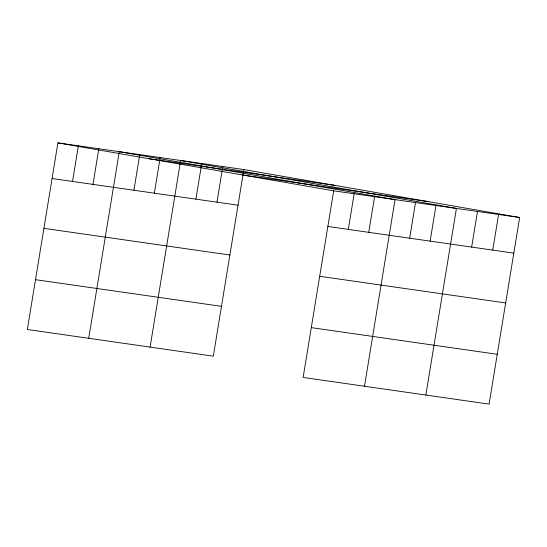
<?xml version="1.0" encoding="UTF-8"?>
<svg xmlns="http://www.w3.org/2000/svg" width="547" height="547" viewBox="0 0 547 547"><rect width="100%" height="100%" fill="white"/><g stroke="black" fill="none" stroke-linecap="round" stroke-linejoin="round"><path stroke-width="0.82" d="M243.873 169.556L57.907 142.883L27.35 329.499L213.316 356.172L243.873 169.556L519.65 217.501L489.093 404.117L303.127 377.444L333.684 190.828L519.65 217.501M72.532 181.454L78.365 145.817M92.983 184.387L98.822 148.757M88.717 338.299L119.28 151.69L395.05 199.628L364.493 386.244M133.899 190.253L139.738 154.623M154.357 193.187L160.189 157.557M150.09 347.106L180.647 160.49L456.424 208.434L425.86 395.043M195.888 199.149L201.727 163.512M216.968 202.171L222.8 166.534M348.302 229.398L354.141 193.761M368.76 232.331L374.592 196.694M409.676 238.198L415.508 202.561M430.127 241.131L435.966 205.501M471.664 247.087L477.497 211.457M492.738 250.109L498.577 214.479M148.914 158.705L334.88 185.378M242.677 175.006L428.643 201.679M52.074 178.52L238.041 205.193M327.844 226.465L513.818 253.138M43.917 228.345L229.884 255.018M319.687 276.283L505.654 302.956M35.507 279.674L221.473 306.347M311.284 327.619L497.25 354.292M57.907 142.883L333.684 190.828"/></g></svg>
